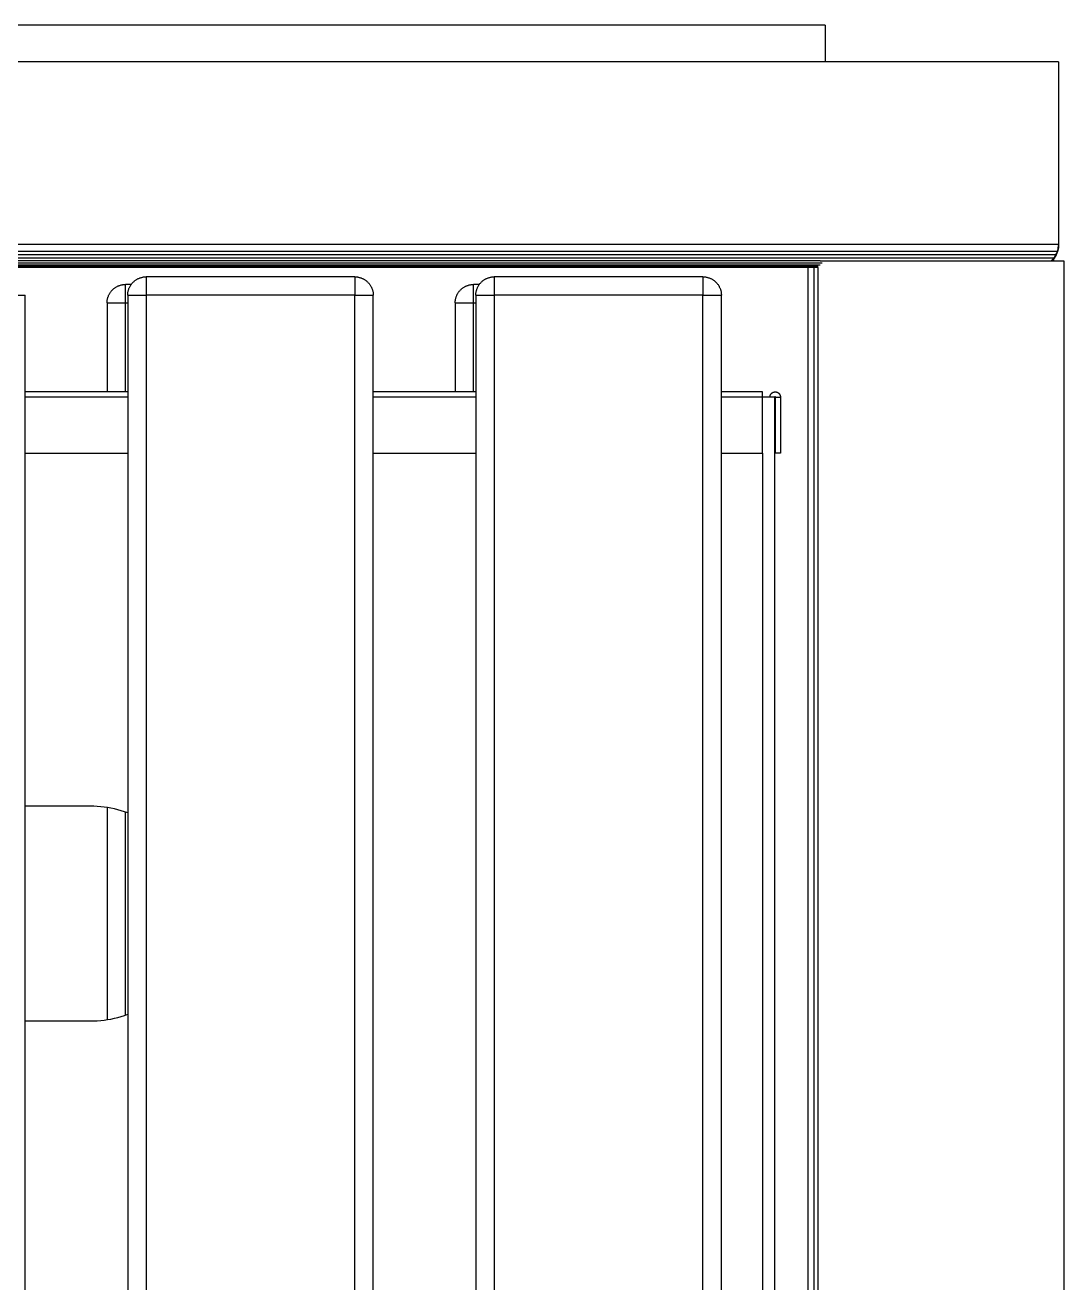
# Model space of a CAD drawing. Header units: millimetres. Extents: x -1283 to 2747, y -259 to 2557.
# Drawn here: x -195.7 to -26.6, y 1896 to 2100.9 of the extents above; entities that cross this region are included whole.
import ezdxf

# ---------------------------------------------------------------- set-up
doc = ezdxf.new("R2010")
doc.units = ezdxf.units.MM
doc.header["$MEASUREMENT"] = 0
doc.layers.add('Utwórz2D linie widoczne', color=7, linetype='Continuous', true_color=0x000000)

msp = doc.modelspace()

# ---------------------------------------------------------------- linework, layer by layer
at = {"layer": 'Utwórz2D linie widoczne'}
for p, q in [((-65.41, 2100.89), (-369.41, 2100.89)), ((-65.41, 2100.89), (-65.41, 2094.89)), ((-27.41, 2094.89), (-407.41, 2094.89)), ((-27.41, 2094.89), (-27.41, 2065.18)), ((-27.41, 2065.18), (-407.41, 2065.18)), ((-27.61, 2064.01), (-407.21, 2064.01)), ((-27.81, 2063.46), (-406.91, 2063.46)), ((-27.91, 2063.46), (-28.21, 2062.95)), ((-27.81, 2063.46), (-28.11, 2062.95)), ((-27.61, 2064.01), (-27.91, 2063.46)), ((-27.61, 2064.01), (-27.81, 2063.46)), ((-27.51, 2064.59), (-27.61, 2064.01)), ((-27.41, 2064.59), (-27.61, 2064.01)), ((-27.41, 2065.18), (-27.51, 2064.59)), ((-27.41, 2065.18), (-27.41, 2064.59)), ((-28.11, 2062.95), (-406.61, 2062.95)), ((-66.26, 2062.5), (-367.41, 2062.5)), ((-65.91, 2062.11), (-367.41, 2062.11)), ((-66.26, 2061.8), (-366.56, 2061.8)), ((-66.55, 2061.57), (-366.56, 2061.57)), ((-66.55, 2061.43), (-366.56, 2061.43)), ((-66.55, 2061.38), (-366.56, 2061.38)), ((-68.26, 2061.38), (-68.26, 1340.64)), ((-67.21, 1341.51), (-67.21, 2061.38)), ((-66.55, 1282.5), (-66.55, 2061.38)), ((-66.26, 2062.5), (-62.55, 2062.5)), ((-62.55, 2062.5), (-30.55, 2062.5)), ((-30.55, 2062.5), (-26.55, 2062.5)), ((-28.21, 2062.95), (-28.61, 2062.5)), ((-28.11, 2062.95), (-28.51, 2062.5)), ((-28.26, 2062.77), (-28.26, 2062.5)), ((-26.55, 2062.5), (-26.55, 1282.5)), ((-177.84, 2059.27), (-177.76, 2059.33)), ((-177.76, 2059.33), (-177.67, 2059.39)), ((-177.67, 2059.39), (-177.59, 2059.45)), ((-177.59, 2059.45), (-177.5, 2059.5)), ((-177.5, 2059.5), (-177.41, 2059.55)), ((-177.41, 2059.55), (-177.32, 2059.59)), ((-177.32, 2059.59), (-177.22, 2059.63)), ((-177.22, 2059.63), (-177.13, 2059.67)), ((-177.13, 2059.67), (-177.03, 2059.71)), ((-177.03, 2059.71), (-176.94, 2059.74)), ((-176.94, 2059.74), (-176.84, 2059.77)), ((-176.84, 2059.77), (-176.74, 2059.8)), ((-176.74, 2059.8), (-176.64, 2059.82)), ((-176.64, 2059.82), (-176.54, 2059.84)), ((-176.54, 2059.84), (-176.44, 2059.86)), ((-176.44, 2059.86), (-176.34, 2059.87)), ((-176.34, 2059.87), (-176.23, 2059.88)), ((-176.23, 2059.88), (-176.13, 2059.88)), ((-176.13, 2059.88), (-176.03, 2059.88)), ((-142.03, 2059.88), (-176.03, 2059.88)), ((-176.03, 2059.88), (-176.03, 2056.88)), ((-176.03, 2059.88), (-176.03, 2059.88)), ((-142.03, 2059.88), (-141.93, 2059.88)), ((-142.03, 2059.88), (-142.03, 2056.88)), ((-142.03, 2059.88), (-142.03, 2059.88)), ((-141.93, 2059.88), (-141.82, 2059.88)), ((-141.82, 2059.88), (-141.72, 2059.87)), ((-141.72, 2059.87), (-141.62, 2059.86)), ((-141.62, 2059.86), (-141.52, 2059.84)), ((-141.52, 2059.84), (-141.42, 2059.82)), ((-141.42, 2059.82), (-141.32, 2059.8)), ((-141.32, 2059.8), (-141.22, 2059.77)), ((-141.22, 2059.77), (-141.12, 2059.74)), ((-141.12, 2059.74), (-141.02, 2059.71)), ((-141.02, 2059.71), (-140.93, 2059.67)), ((-140.93, 2059.67), (-140.83, 2059.63)), ((-140.83, 2059.63), (-140.74, 2059.59)), ((-140.74, 2059.59), (-140.65, 2059.55)), ((-140.65, 2059.55), (-140.56, 2059.5)), ((-140.56, 2059.5), (-140.47, 2059.45)), ((-140.47, 2059.45), (-140.38, 2059.39)), ((-140.38, 2059.39), (-140.3, 2059.33)), ((-140.3, 2059.33), (-140.22, 2059.27)), ((-121.14, 2059.27), (-121.06, 2059.33)), ((-121.06, 2059.33), (-120.97, 2059.39)), ((-120.97, 2059.39), (-120.89, 2059.45)), ((-120.89, 2059.45), (-120.8, 2059.5)), ((-120.8, 2059.5), (-120.71, 2059.55)), ((-120.71, 2059.55), (-120.62, 2059.59)), ((-120.62, 2059.59), (-120.52, 2059.63)), ((-120.52, 2059.63), (-120.43, 2059.67)), ((-120.43, 2059.67), (-120.33, 2059.71)), ((-120.33, 2059.71), (-120.24, 2059.74)), ((-120.24, 2059.74), (-120.14, 2059.77)), ((-120.14, 2059.77), (-120.04, 2059.8)), ((-120.04, 2059.8), (-119.94, 2059.82)), ((-119.94, 2059.82), (-119.84, 2059.84)), ((-119.84, 2059.84), (-119.74, 2059.86)), ((-119.74, 2059.86), (-119.64, 2059.87)), ((-119.64, 2059.87), (-119.53, 2059.88)), ((-119.53, 2059.88), (-119.43, 2059.88)), ((-119.43, 2059.88), (-119.33, 2059.88)), ((-85.33, 2059.88), (-119.33, 2059.88)), ((-119.33, 2059.88), (-119.33, 2056.88)), ((-119.33, 2059.88), (-119.33, 2059.88)), ((-85.33, 2059.88), (-85.23, 2059.88)), ((-85.33, 2059.88), (-85.33, 2056.88)), ((-85.33, 2059.88), (-85.33, 2059.88)), ((-85.23, 2059.88), (-85.12, 2059.88)), ((-85.12, 2059.88), (-85.02, 2059.87)), ((-85.02, 2059.87), (-84.92, 2059.86)), ((-84.92, 2059.86), (-84.82, 2059.84)), ((-84.82, 2059.84), (-84.72, 2059.82)), ((-84.72, 2059.82), (-84.62, 2059.8)), ((-84.62, 2059.8), (-84.52, 2059.77)), ((-84.52, 2059.77), (-84.42, 2059.74)), ((-84.42, 2059.74), (-84.32, 2059.71)), ((-84.32, 2059.71), (-84.23, 2059.67)), ((-84.23, 2059.67), (-84.13, 2059.63)), ((-84.13, 2059.63), (-84.04, 2059.59)), ((-84.04, 2059.59), (-83.95, 2059.55)), ((-83.95, 2059.55), (-83.86, 2059.5)), ((-83.86, 2059.5), (-83.77, 2059.45)), ((-83.77, 2059.45), (-83.68, 2059.39)), ((-83.68, 2059.39), (-83.6, 2059.33)), ((-83.6, 2059.33), (-83.52, 2059.27)), ((-181.95, 2057.2), (-181.9, 2057.29)), ((-181.9, 2057.29), (-181.84, 2057.38)), ((-181.84, 2057.38), (-181.78, 2057.46)), ((-181.78, 2057.46), (-181.72, 2057.54)), ((-181.72, 2057.54), (-181.65, 2057.62)), ((-181.65, 2057.62), (-181.58, 2057.69)), ((-181.58, 2057.69), (-181.51, 2057.77)), ((-181.51, 2057.77), (-181.44, 2057.84)), ((-181.44, 2057.84), (-181.36, 2057.91)), ((-181.36, 2057.91), (-181.28, 2057.97)), ((-181.28, 2057.97), (-181.2, 2058.04)), ((-181.2, 2058.04), (-181.12, 2058.1)), ((-181.12, 2058.1), (-181.04, 2058.15)), ((-181.04, 2058.15), (-180.95, 2058.21)), ((-180.95, 2058.21), (-180.86, 2058.26)), ((-180.86, 2058.26), (-180.77, 2058.31)), ((-180.77, 2058.31), (-180.68, 2058.35)), ((-180.68, 2058.35), (-180.59, 2058.4)), ((-180.59, 2058.4), (-180.49, 2058.44)), ((-180.49, 2058.44), (-180.4, 2058.47)), ((-180.4, 2058.47), (-180.3, 2058.5)), ((-180.3, 2058.5), (-180.2, 2058.53)), ((-180.2, 2058.53), (-180.1, 2058.56)), ((-180.1, 2058.56), (-180, 2058.58)), ((-180, 2058.58), (-179.9, 2058.6)), ((-179.9, 2058.6), (-179.8, 2058.62)), ((-179.8, 2058.62), (-179.7, 2058.63)), ((-179.7, 2058.63), (-179.6, 2058.64)), ((-179.6, 2058.64), (-179.49, 2058.64)), ((-179.49, 2058.64), (-179.39, 2058.65)), ((-178.46, 2058.65), (-179.39, 2058.65)), ((-179.39, 2055.65), (-179.39, 2058.65)), ((-179.01, 2057.19), (-179, 2057.29)), ((-179, 2057.29), (-178.99, 2057.39)), ((-178.99, 2057.39), (-178.97, 2057.49)), ((-178.97, 2057.49), (-178.94, 2057.59)), ((-178.94, 2057.59), (-178.92, 2057.69)), ((-178.92, 2057.69), (-178.89, 2057.79)), ((-178.89, 2057.79), (-178.86, 2057.89)), ((-178.86, 2057.89), (-178.82, 2057.98)), ((-178.82, 2057.98), (-178.78, 2058.08)), ((-178.78, 2058.08), (-178.74, 2058.17)), ((-178.74, 2058.17), (-178.69, 2058.26)), ((-178.69, 2058.26), (-178.64, 2058.35)), ((-178.64, 2058.35), (-178.59, 2058.44)), ((-178.59, 2058.44), (-178.54, 2058.53)), ((-178.54, 2058.53), (-178.48, 2058.61)), ((-178.48, 2058.61), (-178.42, 2058.7)), ((-178.42, 2058.7), (-178.36, 2058.78)), ((-178.36, 2058.78), (-178.29, 2058.85)), ((-178.29, 2058.85), (-178.22, 2058.93)), ((-178.22, 2058.93), (-178.15, 2059)), ((-178.15, 2059), (-178.08, 2059.08)), ((-178.08, 2059.08), (-178, 2059.14)), ((-178, 2059.14), (-177.92, 2059.21)), ((-177.92, 2059.21), (-177.84, 2059.27)), ((-140.22, 2059.27), (-140.14, 2059.21)), ((-140.14, 2059.21), (-140.06, 2059.14)), ((-140.06, 2059.14), (-139.98, 2059.08)), ((-139.98, 2059.08), (-139.91, 2059)), ((-139.91, 2059), (-139.84, 2058.93)), ((-139.84, 2058.93), (-139.77, 2058.85)), ((-139.77, 2058.85), (-139.7, 2058.78)), ((-139.7, 2058.78), (-139.64, 2058.7)), ((-139.64, 2058.7), (-139.58, 2058.61)), ((-139.58, 2058.61), (-139.52, 2058.53)), ((-139.52, 2058.53), (-139.47, 2058.44)), ((-139.47, 2058.44), (-139.41, 2058.35)), ((-139.41, 2058.35), (-139.37, 2058.26)), ((-139.37, 2058.26), (-139.32, 2058.17)), ((-139.32, 2058.17), (-139.28, 2058.08)), ((-139.28, 2058.08), (-139.24, 2057.98)), ((-139.24, 2057.98), (-139.2, 2057.89)), ((-139.2, 2057.89), (-139.17, 2057.79)), ((-139.17, 2057.79), (-139.14, 2057.69)), ((-139.14, 2057.69), (-139.11, 2057.59)), ((-139.11, 2057.59), (-139.09, 2057.49)), ((-139.09, 2057.49), (-139.07, 2057.39)), ((-139.07, 2057.39), (-139.06, 2057.29)), ((-139.06, 2057.29), (-139.05, 2057.19)), ((-125.25, 2057.2), (-125.2, 2057.29)), ((-125.2, 2057.29), (-125.14, 2057.38)), ((-125.14, 2057.38), (-125.08, 2057.46)), ((-125.08, 2057.46), (-125.02, 2057.54)), ((-125.02, 2057.54), (-124.95, 2057.62)), ((-124.95, 2057.62), (-124.88, 2057.69)), ((-124.88, 2057.69), (-124.81, 2057.77)), ((-124.81, 2057.77), (-124.74, 2057.84)), ((-124.74, 2057.84), (-124.66, 2057.91)), ((-124.66, 2057.91), (-124.58, 2057.97)), ((-124.58, 2057.97), (-124.5, 2058.04)), ((-124.5, 2058.04), (-124.42, 2058.1)), ((-124.42, 2058.1), (-124.34, 2058.15)), ((-124.34, 2058.15), (-124.25, 2058.21)), ((-124.25, 2058.21), (-124.16, 2058.26)), ((-124.16, 2058.26), (-124.07, 2058.31)), ((-124.07, 2058.31), (-123.98, 2058.35)), ((-123.98, 2058.35), (-123.89, 2058.4)), ((-123.89, 2058.4), (-123.79, 2058.44)), ((-123.79, 2058.44), (-123.7, 2058.47)), ((-123.7, 2058.47), (-123.6, 2058.5)), ((-123.6, 2058.5), (-123.5, 2058.53)), ((-123.5, 2058.53), (-123.4, 2058.56)), ((-123.4, 2058.56), (-123.3, 2058.58)), ((-123.3, 2058.58), (-123.2, 2058.6)), ((-123.2, 2058.6), (-123.1, 2058.62)), ((-123.1, 2058.62), (-123, 2058.63)), ((-123, 2058.63), (-122.9, 2058.64)), ((-122.9, 2058.64), (-122.79, 2058.64)), ((-122.79, 2058.64), (-122.69, 2058.65)), ((-121.76, 2058.65), (-122.69, 2058.65)), ((-122.69, 2055.65), (-122.69, 2058.65)), ((-122.31, 2057.19), (-122.3, 2057.29)), ((-122.3, 2057.29), (-122.29, 2057.39)), ((-122.29, 2057.39), (-122.27, 2057.49)), ((-122.27, 2057.49), (-122.24, 2057.59)), ((-122.24, 2057.59), (-122.22, 2057.69)), ((-122.22, 2057.69), (-122.19, 2057.79)), ((-122.19, 2057.79), (-122.16, 2057.89)), ((-122.16, 2057.89), (-122.12, 2057.98)), ((-122.12, 2057.98), (-122.08, 2058.08)), ((-122.08, 2058.08), (-122.04, 2058.17)), ((-122.04, 2058.17), (-121.99, 2058.26)), ((-121.99, 2058.26), (-121.94, 2058.35)), ((-121.94, 2058.35), (-121.89, 2058.44)), ((-121.89, 2058.44), (-121.84, 2058.53)), ((-121.84, 2058.53), (-121.78, 2058.61)), ((-121.78, 2058.61), (-121.72, 2058.7)), ((-121.72, 2058.7), (-121.66, 2058.78)), ((-121.66, 2058.78), (-121.59, 2058.85)), ((-121.59, 2058.85), (-121.52, 2058.93)), ((-121.52, 2058.93), (-121.45, 2059)), ((-121.45, 2059), (-121.38, 2059.08)), ((-121.38, 2059.08), (-121.3, 2059.14)), ((-121.3, 2059.14), (-121.22, 2059.21)), ((-121.22, 2059.21), (-121.14, 2059.27)), ((-83.52, 2059.27), (-83.44, 2059.21)), ((-83.44, 2059.21), (-83.36, 2059.14)), ((-83.36, 2059.14), (-83.28, 2059.08)), ((-83.28, 2059.08), (-83.21, 2059)), ((-83.21, 2059), (-83.14, 2058.93)), ((-83.14, 2058.93), (-83.07, 2058.85)), ((-83.07, 2058.85), (-83, 2058.78)), ((-83, 2058.78), (-82.94, 2058.7)), ((-82.94, 2058.7), (-82.88, 2058.61)), ((-82.88, 2058.61), (-82.82, 2058.53)), ((-82.82, 2058.53), (-82.77, 2058.44)), ((-82.77, 2058.44), (-82.71, 2058.35)), ((-82.71, 2058.35), (-82.67, 2058.26)), ((-82.67, 2058.26), (-82.62, 2058.17)), ((-82.62, 2058.17), (-82.58, 2058.08)), ((-82.58, 2058.08), (-82.54, 2057.98)), ((-82.54, 2057.98), (-82.5, 2057.89)), ((-82.5, 2057.89), (-82.47, 2057.79)), ((-82.47, 2057.79), (-82.44, 2057.69)), ((-82.44, 2057.69), (-82.41, 2057.59)), ((-82.41, 2057.59), (-82.39, 2057.49)), ((-82.39, 2057.49), (-82.37, 2057.39)), ((-82.37, 2057.39), (-82.36, 2057.29)), ((-82.36, 2057.29), (-82.35, 2057.19)), ((-198.73, 2056.88), (-195.73, 2056.88)), ((-195.73, 1347.88), (-195.73, 2056.88)), ((-182.39, 2055.75), (-182.38, 2055.85)), ((-182.39, 2055.65), (-182.39, 2055.75)), ((-182.39, 2055.65), (-182.39, 2041.15)), ((-182.39, 2055.65), (-179.39, 2055.65)), ((-182.39, 2055.65), (-182.39, 2055.65)), ((-182.38, 2055.95), (-182.36, 2056.05)), ((-182.38, 2055.85), (-182.38, 2055.95)), ((-182.36, 2056.05), (-182.35, 2056.16)), ((-182.35, 2056.16), (-182.33, 2056.26)), ((-182.33, 2056.26), (-182.31, 2056.36)), ((-182.31, 2056.36), (-182.28, 2056.45)), ((-182.28, 2056.45), (-182.25, 2056.55)), ((-182.25, 2056.55), (-182.22, 2056.65)), ((-182.22, 2056.65), (-182.18, 2056.75)), ((-182.18, 2056.75), (-182.14, 2056.84)), ((-182.14, 2056.84), (-182.1, 2056.93)), ((-182.1, 2056.93), (-182.05, 2057.03)), ((-182.05, 2057.03), (-182.01, 2057.12)), ((-182.01, 2057.12), (-181.95, 2057.2)), ((-179.39, 2041.15), (-179.39, 2055.65)), ((-179.39, 2055.65), (-179.03, 2055.65)), ((-179.03, 2056.99), (-179.02, 2057.09)), ((-179.03, 2056.88), (-179.03, 2056.99)), ((-179.03, 2056.88), (-179.03, 1347.88)), ((-179.03, 2056.88), (-176.03, 2056.88)), ((-179.03, 2056.88), (-179.03, 2056.88)), ((-179.02, 2057.09), (-179.01, 2057.19)), ((-142.03, 2056.88), (-176.03, 2056.88)), ((-176.03, 2056.88), (-176.03, 1347.88)), ((-142.03, 1347.88), (-142.03, 2056.88)), ((-142.03, 2056.88), (-139.03, 2056.88)), ((-139.05, 2057.19), (-139.04, 2057.09)), ((-139.04, 2057.09), (-139.03, 2056.99)), ((-139.03, 2056.99), (-139.03, 2056.88)), ((-139.03, 1347.88), (-139.03, 2056.88)), ((-125.69, 2055.75), (-125.68, 2055.85)), ((-125.69, 2055.65), (-125.69, 2055.75)), ((-125.69, 2055.65), (-125.69, 2041.15)), ((-125.69, 2055.65), (-122.69, 2055.65)), ((-125.69, 2055.65), (-125.69, 2055.65)), ((-125.68, 2055.95), (-125.66, 2056.05)), ((-125.68, 2055.85), (-125.68, 2055.95)), ((-125.66, 2056.05), (-125.65, 2056.16)), ((-125.65, 2056.16), (-125.63, 2056.26)), ((-125.63, 2056.26), (-125.61, 2056.36)), ((-125.61, 2056.36), (-125.58, 2056.45)), ((-125.58, 2056.45), (-125.55, 2056.55)), ((-125.55, 2056.55), (-125.52, 2056.65)), ((-125.52, 2056.65), (-125.48, 2056.75)), ((-125.48, 2056.75), (-125.44, 2056.84)), ((-125.44, 2056.84), (-125.4, 2056.93)), ((-125.4, 2056.93), (-125.35, 2057.03)), ((-125.35, 2057.03), (-125.31, 2057.12)), ((-125.31, 2057.12), (-125.25, 2057.2)), ((-122.69, 2041.15), (-122.69, 2055.65)), ((-122.69, 2055.65), (-122.33, 2055.65)), ((-122.33, 2056.99), (-122.32, 2057.09)), ((-122.33, 2056.88), (-122.33, 2056.99)), ((-122.33, 2056.88), (-122.33, 1347.88)), ((-122.33, 2056.88), (-119.33, 2056.88)), ((-122.33, 2056.88), (-122.33, 2056.88)), ((-122.32, 2057.09), (-122.31, 2057.19)), ((-85.33, 2056.88), (-119.33, 2056.88)), ((-119.33, 2056.88), (-119.33, 1347.88)), ((-85.33, 1347.88), (-85.33, 2056.88)), ((-85.33, 2056.88), (-82.33, 2056.88)), ((-82.35, 2057.19), (-82.34, 2057.09)), ((-82.34, 2057.09), (-82.33, 2056.99)), ((-82.33, 2056.99), (-82.33, 2056.88)), ((-82.33, 1347.88), (-82.33, 2056.88)), ((-179.03, 2041.15), (-195.73, 2041.15)), ((-122.33, 2041.15), (-139.03, 2041.15)), ((-75.61, 2041.15), (-82.33, 2041.15)), ((-75.61, 2040.3), (-75.61, 2041.14)), ((-74.2, 2040.86), (-74.18, 2040.88)), ((-74.18, 2040.88), (-74.16, 2040.9)), ((-74.16, 2040.9), (-74.14, 2040.92)), ((-74.14, 2040.92), (-74.12, 2040.94)), ((-74.12, 2040.94), (-74.09, 2040.96)), ((-74.09, 2040.96), (-74.07, 2040.98)), ((-74.07, 2040.98), (-74.05, 2041)), ((-74.05, 2041), (-74.02, 2041.01)), ((-74.02, 2041.01), (-74, 2041.03)), ((-74, 2041.03), (-73.97, 2041.04)), ((-73.97, 2041.04), (-73.95, 2041.05)), ((-73.95, 2041.05), (-73.92, 2041.07)), ((-73.92, 2041.07), (-73.89, 2041.08)), ((-73.89, 2041.08), (-73.87, 2041.09)), ((-73.87, 2041.09), (-73.84, 2041.1)), ((-73.84, 2041.1), (-73.81, 2041.11)), ((-73.81, 2041.11), (-73.78, 2041.12)), ((-73.78, 2041.12), (-73.75, 2041.12)), ((-73.75, 2041.12), (-73.72, 2041.13)), ((-73.72, 2041.13), (-73.7, 2041.14)), ((-73.7, 2041.14), (-73.67, 2041.14)), ((-73.67, 2041.14), (-73.64, 2041.14)), ((-73.64, 2041.14), (-73.61, 2041.14)), ((-73.61, 2041.14), (-73.58, 2041.15)), ((-73.58, 2041.15), (-73.55, 2041.15)), ((-73.55, 2041.15), (-73.52, 2041.14)), ((-73.52, 2041.14), (-73.49, 2041.14)), ((-73.49, 2041.14), (-73.46, 2041.14)), ((-73.46, 2041.14), (-73.43, 2041.14)), ((-73.43, 2041.14), (-73.4, 2041.13)), ((-73.4, 2041.13), (-73.38, 2041.12)), ((-73.38, 2041.12), (-73.35, 2041.12)), ((-73.35, 2041.12), (-73.32, 2041.11)), ((-73.32, 2041.11), (-73.29, 2041.1)), ((-73.29, 2041.1), (-73.26, 2041.09)), ((-73.26, 2041.09), (-73.24, 2041.08)), ((-73.24, 2041.08), (-73.21, 2041.07)), ((-73.21, 2041.07), (-73.18, 2041.05)), ((-73.18, 2041.05), (-73.16, 2041.04)), ((-73.16, 2041.04), (-73.13, 2041.03)), ((-73.13, 2041.03), (-73.11, 2041.01)), ((-73.11, 2041.01), (-73.08, 2041)), ((-73.08, 2041), (-73.06, 2040.98)), ((-73.06, 2040.98), (-73.03, 2040.96)), ((-73.03, 2040.96), (-73.01, 2040.94)), ((-73.01, 2040.94), (-72.99, 2040.92)), ((-72.99, 2040.92), (-72.97, 2040.9)), ((-72.97, 2040.9), (-72.95, 2040.88)), ((-72.95, 2040.88), (-72.93, 2040.86)), ((-179.03, 2040.3), (-195.73, 2040.3)), ((-122.33, 2040.3), (-139.03, 2040.3)), ((-75.61, 2040.3), (-82.33, 2040.3)), ((-75.61, 2031.15), (-75.61, 2040.3)), ((-73.61, 2040.3), (-75.61, 2040.3)), ((-74.41, 2040.41), (-74.4, 2040.44)), ((-74.41, 2040.38), (-74.41, 2040.41)), ((-74.41, 2040.35), (-74.41, 2040.38)), ((-74.41, 2040.32), (-74.41, 2040.35)), ((-74.41, 2040.3), (-74.41, 2040.32)), ((-74.4, 2040.47), (-74.39, 2040.5)), ((-74.4, 2040.44), (-74.4, 2040.47)), ((-74.39, 2040.5), (-74.38, 2040.53)), ((-74.38, 2040.53), (-74.37, 2040.56)), ((-74.37, 2040.56), (-74.36, 2040.58)), ((-74.36, 2040.58), (-74.35, 2040.61)), ((-74.35, 2040.61), (-74.34, 2040.64)), ((-74.34, 2040.64), (-74.33, 2040.66)), ((-74.33, 2040.66), (-74.32, 2040.69)), ((-74.32, 2040.69), (-74.3, 2040.72)), ((-74.3, 2040.72), (-74.29, 2040.74)), ((-74.29, 2040.74), (-74.27, 2040.77)), ((-74.27, 2040.77), (-74.26, 2040.79)), ((-74.26, 2040.79), (-74.24, 2040.81)), ((-74.24, 2040.81), (-74.22, 2040.84)), ((-74.22, 2040.84), (-74.2, 2040.86)), ((-73.6, 2040.32), (-73.61, 2040.32)), ((-73.61, 2040.32), (-73.61, 2040.32)), ((-73.61, 2040.32), (-73.61, 2040.32)), ((-73.61, 2040.32), (-73.61, 2040.32)), ((-73.61, 2040.32), (-73.61, 2040.32)), ((-73.61, 2040.32), (-73.61, 2040.32)), ((-73.61, 2040.32), (-73.61, 2040.31)), ((-73.61, 2040.31), (-73.61, 2040.31)), ((-73.61, 2040.31), (-73.61, 2040.31)), ((-73.61, 2040.31), (-73.61, 2040.31)), ((-73.61, 2040.31), (-73.61, 2040.31)), ((-73.61, 2040.31), (-73.61, 2040.31)), ((-73.61, 2040.31), (-73.61, 2040.3)), ((-73.61, 1343.15), (-73.61, 2040.3)), ((-73.61, 2040.3), (-73.61, 2040.3)), ((-73.61, 2040.3), (-73.61, 2040.3)), ((-73.61, 2040.3), (-73.61, 2040.3)), ((-73.61, 2040.3), (-73.61, 2040.3)), ((-73.61, 2040.3), (-73.61, 2040.3)), ((-73.59, 2040.34), (-73.6, 2040.33)), ((-73.6, 2040.33), (-73.6, 2040.33)), ((-73.6, 2040.33), (-73.6, 2040.33)), ((-73.6, 2040.33), (-73.6, 2040.33)), ((-73.6, 2040.33), (-73.6, 2040.33)), ((-73.6, 2040.33), (-73.6, 2040.33)), ((-73.6, 2040.33), (-73.6, 2040.33)), ((-73.6, 2040.33), (-73.6, 2040.33)), ((-73.6, 2040.33), (-73.6, 2040.32)), ((-73.58, 2040.34), (-73.59, 2040.34)), ((-73.59, 2040.34), (-73.59, 2040.34)), ((-73.59, 2040.34), (-73.59, 2040.34)), ((-73.59, 2040.34), (-73.59, 2040.34)), ((-73.59, 2040.34), (-73.59, 2040.34)), ((-73.59, 2040.34), (-73.59, 2040.34)), ((-73.59, 2040.34), (-73.59, 2040.34)), ((-73.57, 2040.34), (-73.58, 2040.34)), ((-73.58, 2040.34), (-73.58, 2040.34)), ((-73.58, 2040.34), (-73.58, 2040.34)), ((-73.58, 2040.34), (-73.58, 2040.34)), ((-73.58, 2040.34), (-73.58, 2040.34)), ((-73.58, 2040.34), (-73.58, 2040.34)), ((-73.56, 2040.35), (-73.57, 2040.35)), ((-73.57, 2040.35), (-73.57, 2040.35)), ((-73.57, 2040.35), (-73.57, 2040.35)), ((-73.57, 2040.35), (-73.57, 2040.35)), ((-73.57, 2040.35), (-73.57, 2040.34)), ((-73.57, 2040.34), (-73.57, 2040.34)), ((-73.56, 2040.34), (-73.56, 2040.35)), ((-73.56, 2040.35), (-73.56, 2040.35)), ((-73.56, 2040.35), (-73.56, 2040.35)), ((-73.56, 2040.35), (-73.56, 2040.35)), ((-73.55, 2040.34), (-73.56, 2040.34)), ((-73.54, 2040.34), (-73.55, 2040.34)), ((-73.55, 2040.34), (-73.55, 2040.34)), ((-73.55, 2040.34), (-73.55, 2040.34)), ((-73.55, 2040.34), (-73.55, 2040.34)), ((-73.55, 2040.34), (-73.55, 2040.34)), ((-73.55, 2040.34), (-73.55, 2040.34)), ((-73.53, 2040.34), (-73.54, 2040.34)), ((-73.54, 2040.34), (-73.54, 2040.34)), ((-73.54, 2040.34), (-73.54, 2040.34)), ((-73.54, 2040.34), (-73.54, 2040.34)), ((-73.54, 2040.34), (-73.54, 2040.34)), ((-73.54, 2040.34), (-73.54, 2040.34)), ((-73.54, 2040.34), (-73.54, 2040.34)), ((-73.53, 2040.33), (-73.53, 2040.34)), ((-73.52, 2040.33), (-73.53, 2040.33)), ((-73.53, 2040.33), (-73.53, 2040.33)), ((-73.53, 2040.33), (-73.53, 2040.33)), ((-73.53, 2040.33), (-73.53, 2040.33)), ((-73.53, 2040.33), (-73.53, 2040.33)), ((-73.53, 2040.33), (-73.53, 2040.33)), ((-73.53, 2040.33), (-73.53, 2040.33)), ((-73.52, 2040.32), (-73.52, 2040.33)), ((-73.52, 2040.31), (-73.52, 2040.32)), ((-73.52, 2040.32), (-73.52, 2040.32)), ((-73.52, 2040.32), (-73.52, 2040.32)), ((-73.52, 2040.32), (-73.52, 2040.32)), ((-73.52, 2040.32), (-73.52, 2040.32)), ((-73.52, 2040.32), (-73.52, 2040.32)), ((-73.52, 2040.32), (-73.52, 2040.32)), ((-73.51, 2040.3), (-73.52, 2040.31)), ((-73.52, 2040.31), (-73.52, 2040.31)), ((-73.52, 2040.31), (-73.52, 2040.31)), ((-73.52, 2040.31), (-73.52, 2040.31)), ((-73.52, 2040.31), (-73.52, 2040.31)), ((-73.52, 2040.31), (-73.52, 2040.31)), ((-73.51, 2040.3), (-72.71, 2040.3)), ((-73.51, 2031.15), (-73.51, 2040.3)), ((-73.51, 2040.3), (-73.51, 2040.3)), ((-73.51, 2040.3), (-73.51, 2040.3)), ((-73.51, 2040.3), (-73.51, 2040.3)), ((-73.51, 2040.3), (-73.51, 2040.3)), ((-73.51, 2040.3), (-73.51, 2040.3)), ((-72.93, 2040.86), (-72.91, 2040.84)), ((-72.91, 2040.84), (-72.89, 2040.81)), ((-72.89, 2040.81), (-72.87, 2040.79)), ((-72.87, 2040.79), (-72.86, 2040.77)), ((-72.86, 2040.77), (-72.84, 2040.74)), ((-72.84, 2040.74), (-72.83, 2040.72)), ((-72.83, 2040.72), (-72.81, 2040.69)), ((-72.81, 2040.69), (-72.8, 2040.66)), ((-72.8, 2040.66), (-72.79, 2040.64)), ((-72.79, 2040.64), (-72.77, 2040.61)), ((-72.77, 2040.61), (-72.76, 2040.58)), ((-72.76, 2040.58), (-72.75, 2040.56)), ((-72.75, 2040.56), (-72.75, 2040.53)), ((-72.75, 2040.53), (-72.74, 2040.5)), ((-72.74, 2040.5), (-72.73, 2040.47)), ((-72.73, 2040.47), (-72.73, 2040.44)), ((-72.73, 2040.44), (-72.72, 2040.41)), ((-72.72, 2040.41), (-72.72, 2040.38)), ((-72.72, 2040.38), (-72.72, 2040.35)), ((-72.72, 2040.35), (-72.71, 2040.32)), ((-72.71, 2040.32), (-72.71, 2040.3)), ((-72.71, 2040.3), (-72.71, 2031.15)), ((-195.73, 2031.15), (-179.03, 2031.15)), ((-139.03, 2031.15), (-122.33, 2031.15)), ((-82.33, 2031.15), (-75.61, 2031.15)), ((-75.61, 2031.15), (-75.61, 1343.15)), ((-72.71, 2031.15), (-73.51, 2031.15)), ((-185.12, 1973.65), (-195.73, 1973.65)), ((-184.55, 1973.64), (-185.12, 1973.65)), ((-183.99, 1973.61), (-184.55, 1973.64)), ((-183.42, 1973.56), (-183.99, 1973.61)), ((-182.86, 1973.5), (-183.42, 1973.56)), ((-182.3, 1973.42), (-182.86, 1973.5)), ((-182.39, 1973.43), (-182.39, 1938.86)), ((-181.75, 1973.32), (-182.3, 1973.42)), ((-181.19, 1973.2), (-181.75, 1973.32)), ((-180.65, 1973.06), (-181.19, 1973.2)), ((-180.1, 1972.91), (-180.65, 1973.06)), ((-179.56, 1972.74), (-180.1, 1972.91)), ((-179.03, 1972.55), (-179.56, 1972.74)), ((-179.39, 1939.61), (-179.39, 1972.68)), ((-195.73, 1938.65), (-185.12, 1938.65)), ((-185.12, 1938.65), (-184.55, 1938.65)), ((-184.55, 1938.65), (-183.99, 1938.68)), ((-183.99, 1938.68), (-183.42, 1938.73)), ((-183.42, 1938.73), (-182.86, 1938.79)), ((-182.86, 1938.79), (-182.3, 1938.87)), ((-182.3, 1938.87), (-181.75, 1938.97)), ((-181.75, 1938.97), (-181.19, 1939.09)), ((-181.19, 1939.09), (-180.65, 1939.23)), ((-180.65, 1939.23), (-180.1, 1939.38)), ((-180.1, 1939.38), (-179.56, 1939.55)), ((-179.56, 1939.55), (-179.03, 1939.74))]:
    msp.add_line(p, q, dxfattribs=at)

doc.saveas('drawing.dxf')
